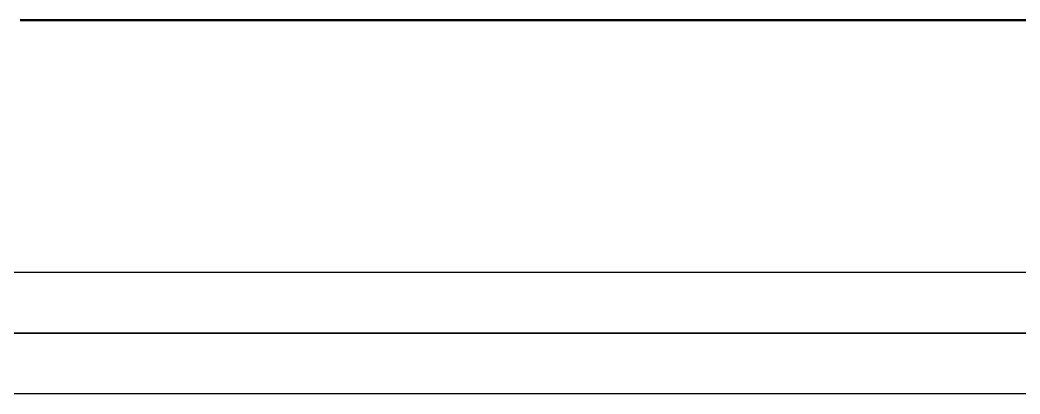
# Model space of a CAD drawing. Header units: millimetres. Extents: x 0 to 594, y 0 to 420.
# Drawn here: x 224.05 to 228.27, y 344.044 to 345.62 of the extents above; entities that cross this region are included whole.
import ezdxf

# ---------------------------------------------------------------- set-up
doc = ezdxf.new("R2010")
doc.units = ezdxf.units.MM
doc.linetypes.add('ISO02-TRAZOS', pattern=[3.75, 3, -0.75])
doc.layers.add('01-VISIBLE', color=7, linetype='CONTINUOUS', lineweight=50)
doc.layers.add('02-OCULTA', color=4, linetype='ISO02-TRAZOS', lineweight=25)

msp = doc.modelspace()

# ---------------------------------------------------------------- linework, layer by layer
at = {"layer": '01-VISIBLE'}
msp.add_lwpolyline([(224.05, 345.62), (224.1, 345.62), (224.15, 345.62), (224.2, 345.62), (224.25, 345.62), (224.3, 345.62), (224.35, 345.62), (224.4, 345.62), (224.45, 345.62), (224.5, 345.62), (224.55, 345.62), (224.6, 345.62), (224.65, 345.62), (224.7, 345.62), (224.75, 345.62), (224.8, 345.62), (224.85, 345.62), (224.9, 345.62), (224.95, 345.62), (225, 345.62), (225.05, 345.62), (225.1, 345.62), (225.15, 345.62), (225.2, 345.62), (225.25, 345.62), (225.3, 345.62), (225.35, 345.62), (225.4, 345.62), (225.45, 345.62), (225.5, 345.62), (225.55, 345.62), (225.6, 345.62), (225.65, 345.62), (225.7, 345.62), (225.75, 345.62), (225.8, 345.62), (225.85, 345.62), (225.9, 345.62), (225.95, 345.62), (226, 345.62), (226.05, 345.62), (226.1, 345.62), (226.15, 345.62), (226.2, 345.62), (226.25, 345.62), (226.3, 345.62), (226.35, 345.62), (226.4, 345.62), (226.45, 345.62), (226.5, 345.62), (226.55, 345.62), (226.6, 345.62), (226.65, 345.62), (226.7, 345.62), (226.75, 345.62), (226.8, 345.62), (226.85, 345.62), (226.9, 345.62), (226.95, 345.62), (227, 345.62), (227.05, 345.62), (227.1, 345.62), (227.15, 345.62), (227.2, 345.62), (227.25, 345.62), (227.3, 345.62), (227.35, 345.62), (227.4, 345.62), (227.45, 345.62), (227.5, 345.62), (227.55, 345.62), (227.6, 345.62), (227.65, 345.62), (227.7, 345.62), (227.75, 345.62), (227.8, 345.62), (227.85, 345.62), (227.9, 345.62), (227.95, 345.62), (228, 345.62), (228.05, 345.62), (228.1, 345.62), (228.15, 345.62), (228.2, 345.62), (228.25, 345.62), (228.3, 345.62)], dxfattribs=at)
at = {"layer": '02-OCULTA'}
for points in [[(224.05, 345.62), (224.1, 345.62), (224.1501, 345.62), (224.2001, 345.62), (224.2501, 345.62), (224.3001, 345.62), (224.3502, 345.62), (224.4002, 345.62), (224.4502, 345.62), (224.5002, 345.62), (224.5503, 345.62), (224.6003, 345.62), (224.6503, 345.62), (224.7004, 345.62), (224.7504, 345.62), (224.8004, 345.62), (224.8504, 345.62), (224.9005, 345.62), (224.9505, 345.62), (225.0005, 345.62), (225.0505, 345.62), (225.1006, 345.62), (225.1506, 345.62), (225.2006, 345.62), (225.2507, 345.62), (225.3007, 345.62), (225.3507, 345.62), (225.4007, 345.62), (225.4508, 345.62), (225.5008, 345.62), (225.5508, 345.62), (225.6008, 345.62), (225.6509, 345.62), (225.7009, 345.62), (225.7509, 345.62), (225.801, 345.62), (225.851, 345.62), (225.901, 345.62), (225.951, 345.62), (226.0011, 345.62), (226.0511, 345.62), (226.1011, 345.62), (226.1512, 345.62), (226.2012, 345.62), (226.2512, 345.62), (226.3012, 345.62), (226.3513, 345.62), (226.4013, 345.62), (226.4513, 345.62), (226.5013, 345.62), (226.5514, 345.62), (226.6014, 345.62), (226.6514, 345.62), (226.7015, 345.62), (226.7515, 345.62), (226.8015, 345.62), (226.8515, 345.62), (226.9016, 345.62), (226.9516, 345.62), (227.0016, 345.62), (227.0516, 345.62), (227.1017, 345.62), (227.1517, 345.62), (227.2017, 345.62), (227.2518, 345.62), (227.3018, 345.62), (227.3518, 345.62), (227.4018, 345.62), (227.4519, 345.62), (227.5019, 345.62), (227.5519, 345.62), (227.6019, 345.62), (227.652, 345.62), (227.702, 345.62), (227.752, 345.62), (227.8021, 345.62), (227.8521, 345.62), (227.9021, 345.62), (227.9521, 345.62), (228.0022, 345.62), (228.0522, 345.62), (228.1022, 345.62), (228.1522, 345.62), (228.2023, 345.62), (228.2523, 345.62), (228.3023, 345.62)], [(228.3023, 345.62), (228.2523, 345.62), (228.2023, 345.62), (228.1522, 345.62), (228.1022, 345.62), (228.0522, 345.62), (228.0022, 345.62), (227.9521, 345.62), (227.9021, 345.62), (227.8521, 345.62), (227.8021, 345.62), (227.752, 345.62), (227.702, 345.62), (227.652, 345.62), (227.6019, 345.62), (227.5519, 345.62), (227.5019, 345.62), (227.4519, 345.62), (227.4018, 345.62), (227.3518, 345.62), (227.3018, 345.62), (227.2518, 345.62), (227.2017, 345.62), (227.1517, 345.62), (227.1017, 345.62), (227.0516, 345.62), (227.0016, 345.62), (226.9516, 345.62), (226.9016, 345.62), (226.8515, 345.62), (226.8015, 345.62), (226.7515, 345.62), (226.7015, 345.62), (226.6514, 345.62), (226.6014, 345.62), (226.5514, 345.62), (226.5013, 345.62), (226.4513, 345.62), (226.4013, 345.62), (226.3513, 345.62), (226.3012, 345.62), (226.2512, 345.62), (226.2012, 345.62), (226.1512, 345.62), (226.1011, 345.62), (226.0511, 345.62), (226.0011, 345.62), (225.951, 345.62), (225.901, 345.62), (225.851, 345.62), (225.801, 345.62), (225.7509, 345.62), (225.7009, 345.62), (225.6509, 345.62), (225.6008, 345.62), (225.5508, 345.62), (225.5008, 345.62), (225.4508, 345.62), (225.4007, 345.62), (225.3507, 345.62), (225.3007, 345.62), (225.2507, 345.62), (225.2006, 345.62), (225.1506, 345.62), (225.1006, 345.62), (225.0505, 345.62), (225.0005, 345.62), (224.9505, 345.62), (224.9005, 345.62), (224.8504, 345.62), (224.8004, 345.62), (224.7504, 345.62), (224.7004, 345.62), (224.6503, 345.62), (224.6003, 345.62), (224.5503, 345.62), (224.5002, 345.62), (224.4502, 345.62), (224.4002, 345.62), (224.3502, 345.62), (224.3001, 345.62), (224.2501, 345.62), (224.2001, 345.62), (224.1501, 345.62), (224.1, 345.62), (224.05, 345.62)], [(228.3114, 345.62), (228.2613, 345.62), (228.2112, 345.62), (228.161, 345.62), (228.1109, 345.62), (228.0608, 345.62), (228.0106, 345.62), (227.9605, 345.62), (227.9103, 345.62), (227.8602, 345.62), (227.8101, 345.62), (227.7599, 345.62), (227.7098, 345.62), (227.6597, 345.62), (227.6095, 345.62), (227.5594, 345.62), (227.5093, 345.62), (227.4591, 345.62), (227.409, 345.62), (227.3589, 345.62), (227.3087, 345.62), (227.2586, 345.62), (227.2085, 345.62), (227.1583, 345.62), (227.1082, 345.62), (227.0581, 345.62), (227.0079, 345.62), (226.9578, 345.62), (226.9077, 345.62), (226.8575, 345.62), (226.8074, 345.62), (226.7573, 345.62), (226.7071, 345.62), (226.657, 345.62), (226.6069, 345.62), (226.5567, 345.62), (226.5066, 345.62), (226.4565, 345.62), (226.4063, 345.62), (226.3562, 345.62), (226.306, 345.62), (226.2559, 345.62), (226.2058, 345.62), (226.1556, 345.62), (226.1055, 345.62), (226.0554, 345.62), (226.0052, 345.62), (225.9551, 345.62), (225.905, 345.62), (225.8548, 345.62), (225.8047, 345.62), (225.7546, 345.62), (225.7044, 345.62), (225.6543, 345.62), (225.6042, 345.62), (225.554, 345.62), (225.5039, 345.62), (225.4538, 345.62), (225.4036, 345.62), (225.3535, 345.62), (225.3034, 345.62), (225.2532, 345.62), (225.2031, 345.62), (225.153, 345.62), (225.1028, 345.62), (225.0527, 345.62), (225.0026, 345.62), (224.9524, 345.62), (224.9023, 345.62), (224.8522, 345.62), (224.802, 345.62), (224.7519, 345.62), (224.7017, 345.62), (224.6516, 345.62), (224.6015, 345.62), (224.5513, 345.62), (224.5012, 345.62), (224.4511, 345.62), (224.4009, 345.62), (224.3508, 345.62), (224.3007, 345.62), (224.2505, 345.62), (224.2004, 345.62), (224.1503, 345.62), (224.1001, 345.62), (224.05, 345.62)], [(228.3119, 344.556), (228.2152, 344.556), (228.1185, 344.556), (228.0218, 344.556), (227.9251, 344.556), (227.8284, 344.556), (227.7317, 344.556), (227.635, 344.556), (227.5383, 344.556), (227.4416, 344.556), (227.3449, 344.556), (227.2482, 344.556), (227.1515, 344.556), (227.0548, 344.556), (226.9581, 344.556), (226.8614, 344.556), (226.7647, 344.556), (226.668, 344.556), (226.5713, 344.556), (226.4746, 344.556), (226.3779, 344.556), (226.2812, 344.556), (226.1845, 344.556), (226.0878, 344.556), (225.9911, 344.556), (225.8944, 344.556), (225.7977, 344.556), (225.701, 344.556), (225.6043, 344.556), (225.5076, 344.556), (225.4109, 344.556), (225.3142, 344.556), (225.2175, 344.556), (225.1208, 344.556), (225.0241, 344.556), (224.9274, 344.556), (224.8307, 344.556), (224.734, 344.556), (224.6373, 344.556), (224.5406, 344.556), (224.4439, 344.556), (224.3472, 344.556), (224.2505, 344.556), (224.1538, 344.556), (224.0571, 344.556), (223.9604, 344.556)], [(228.3114, 344.556), (228.2613, 344.556), (228.2112, 344.556), (228.1611, 344.556), (228.111, 344.556), (228.0609, 344.556), (228.0108, 344.556), (227.9607, 344.556), (227.9106, 344.556), (227.8605, 344.556), (227.8104, 344.556), (227.7603, 344.556), (227.7102, 344.556), (227.6601, 344.556), (227.6099, 344.556), (227.5598, 344.556), (227.5097, 344.556), (227.4596, 344.556), (227.4095, 344.556), (227.3594, 344.556), (227.3093, 344.556), (227.2592, 344.556), (227.2091, 344.556), (227.159, 344.556), (227.1089, 344.556), (227.0588, 344.556), (227.0087, 344.556), (226.9586, 344.556), (226.9085, 344.556), (226.8584, 344.556), (226.8083, 344.556), (226.7582, 344.556), (226.7081, 344.556), (226.658, 344.556), (226.6079, 344.556), (226.5578, 344.556), (226.5077, 344.556), (226.4576, 344.556), (226.4075, 344.556), (226.3574, 344.556), (226.3073, 344.556), (226.2572, 344.556), (226.207, 344.556), (226.1569, 344.556), (226.1068, 344.556), (226.0567, 344.556), (226.0066, 344.556), (225.9565, 344.556), (225.9064, 344.556), (225.8563, 344.556), (225.8062, 344.556), (225.7561, 344.556), (225.706, 344.556), (225.6559, 344.556), (225.6058, 344.556), (225.5557, 344.556), (225.5056, 344.556), (225.4555, 344.556), (225.4054, 344.556), (225.3553, 344.556), (225.3052, 344.556), (225.2551, 344.556), (225.205, 344.556), (225.1549, 344.556), (225.1048, 344.556), (225.0547, 344.556), (225.0046, 344.556), (224.9545, 344.556), (224.9044, 344.556), (224.8542, 344.556), (224.8041, 344.556), (224.754, 344.556), (224.7039, 344.556), (224.6538, 344.556), (224.6037, 344.556), (224.5536, 344.556), (224.5035, 344.556), (224.4534, 344.556), (224.4033, 344.556), (224.3532, 344.556), (224.3031, 344.556), (224.253, 344.556), (224.2029, 344.556), (224.1528, 344.556), (224.1027, 344.556), (224.0526, 344.556), (224.0025, 344.556)], [(223.97, 344.3), (224.0675, 344.3), (224.165, 344.3), (224.2625, 344.3), (224.36, 344.3), (224.4575, 344.3), (224.555, 344.3), (224.6525, 344.3), (224.75, 344.3), (224.8475, 344.3), (224.945, 344.3), (225.0425, 344.3), (225.14, 344.3), (225.2375, 344.3), (225.335, 344.3), (225.4325, 344.3), (225.53, 344.3), (225.6275, 344.3), (225.725, 344.3), (225.8225, 344.3), (225.92, 344.3), (226.0175, 344.3), (226.115, 344.3), (226.2125, 344.3), (226.31, 344.3), (226.4075, 344.3), (226.505, 344.3), (226.6025, 344.3), (226.7, 344.3), (226.7975, 344.3), (226.895, 344.3), (226.9925, 344.3), (227.09, 344.3), (227.1875, 344.3), (227.285, 344.3), (227.3825, 344.3), (227.48, 344.3), (227.5775, 344.3), (227.675, 344.3), (227.7725, 344.3), (227.87, 344.3), (227.9675, 344.3), (228.065, 344.3), (228.1625, 344.3), (228.26, 344.3), (228.3575, 344.3)], [(223.97, 344.3), (224.0675, 344.3), (224.165, 344.3), (224.2625, 344.3), (224.36, 344.3), (224.4575, 344.3), (224.555, 344.3), (224.6525, 344.3), (224.75, 344.3), (224.8475, 344.3), (224.945, 344.3), (225.0425, 344.3), (225.14, 344.3), (225.2375, 344.3), (225.335, 344.3), (225.4325, 344.3), (225.53, 344.3), (225.6275, 344.3), (225.725, 344.3), (225.8225, 344.3), (225.92, 344.3), (226.0175, 344.3), (226.115, 344.3), (226.2125, 344.3), (226.31, 344.3), (226.4075, 344.3), (226.505, 344.3), (226.6025, 344.3), (226.7, 344.3), (226.7975, 344.3), (226.895, 344.3), (226.9925, 344.3), (227.09, 344.3), (227.1875, 344.3), (227.285, 344.3), (227.3825, 344.3), (227.48, 344.3), (227.5775, 344.3), (227.675, 344.3), (227.7725, 344.3), (227.87, 344.3), (227.9675, 344.3), (228.065, 344.3), (228.1625, 344.3), (228.26, 344.3), (228.3575, 344.3)], [(228.3086, 344.3), (228.2585, 344.3), (228.2085, 344.3), (228.1584, 344.3), (228.1083, 344.3), (228.0582, 344.3), (228.0081, 344.3), (227.9581, 344.3), (227.908, 344.3), (227.8579, 344.3), (227.8078, 344.3), (227.7578, 344.3), (227.7077, 344.3), (227.6576, 344.3), (227.6075, 344.3), (227.5574, 344.3), (227.5074, 344.3), (227.4573, 344.3), (227.4072, 344.3), (227.3571, 344.3), (227.307, 344.3), (227.257, 344.3), (227.2069, 344.3), (227.1568, 344.3), (227.1067, 344.3), (227.0567, 344.3), (227.0066, 344.3), (226.9565, 344.3), (226.9064, 344.3), (226.8563, 344.3), (226.8063, 344.3), (226.7562, 344.3), (226.7061, 344.3), (226.656, 344.3), (226.606, 344.3), (226.5559, 344.3), (226.5058, 344.3), (226.4557, 344.3), (226.4056, 344.3), (226.3556, 344.3), (226.3055, 344.3), (226.2554, 344.3), (226.2053, 344.3), (226.1552, 344.3), (226.1052, 344.3), (226.0551, 344.3), (226.005, 344.3), (225.9549, 344.3), (225.9049, 344.3), (225.8548, 344.3), (225.8047, 344.3), (225.7546, 344.3), (225.7045, 344.3), (225.6545, 344.3), (225.6044, 344.3), (225.5543, 344.3), (225.5042, 344.3), (225.4542, 344.3), (225.4041, 344.3), (225.354, 344.3), (225.3039, 344.3), (225.2538, 344.3), (225.2038, 344.3), (225.1537, 344.3), (225.1036, 344.3), (225.0535, 344.3), (225.0034, 344.3), (224.9534, 344.3), (224.9033, 344.3), (224.8532, 344.3), (224.8031, 344.3), (224.7531, 344.3), (224.703, 344.3), (224.6529, 344.3), (224.6028, 344.3), (224.5527, 344.3), (224.5027, 344.3), (224.4526, 344.3), (224.4025, 344.3), (224.3524, 344.3), (224.3023, 344.3), (224.2523, 344.3), (224.2022, 344.3), (224.1521, 344.3), (224.102, 344.3), (224.052, 344.3), (224.0019, 344.3)], [(228.3086, 344.3), (228.2585, 344.3), (228.2085, 344.3), (228.1584, 344.3), (228.1083, 344.3), (228.0582, 344.3), (228.0081, 344.3), (227.9581, 344.3), (227.908, 344.3), (227.8579, 344.3), (227.8078, 344.3), (227.7578, 344.3), (227.7077, 344.3), (227.6576, 344.3), (227.6075, 344.3), (227.5574, 344.3), (227.5074, 344.3), (227.4573, 344.3), (227.4072, 344.3), (227.3571, 344.3), (227.307, 344.3), (227.257, 344.3), (227.2069, 344.3), (227.1568, 344.3), (227.1067, 344.3), (227.0567, 344.3), (227.0066, 344.3), (226.9565, 344.3), (226.9064, 344.3), (226.8563, 344.3), (226.8063, 344.3), (226.7562, 344.3), (226.7061, 344.3), (226.656, 344.3), (226.606, 344.3), (226.5559, 344.3), (226.5058, 344.3), (226.4557, 344.3), (226.4056, 344.3), (226.3556, 344.3), (226.3055, 344.3), (226.2554, 344.3), (226.2053, 344.3), (226.1552, 344.3), (226.1052, 344.3), (226.0551, 344.3), (226.005, 344.3), (225.9549, 344.3), (225.9049, 344.3), (225.8548, 344.3), (225.8047, 344.3), (225.7546, 344.3), (225.7045, 344.3), (225.6545, 344.3), (225.6044, 344.3), (225.5543, 344.3), (225.5042, 344.3), (225.4542, 344.3), (225.4041, 344.3), (225.354, 344.3), (225.3039, 344.3), (225.2538, 344.3), (225.2038, 344.3), (225.1537, 344.3), (225.1036, 344.3), (225.0535, 344.3), (225.0034, 344.3), (224.9534, 344.3), (224.9033, 344.3), (224.8532, 344.3), (224.8031, 344.3), (224.7531, 344.3), (224.703, 344.3), (224.6529, 344.3), (224.6028, 344.3), (224.5527, 344.3), (224.5027, 344.3), (224.4526, 344.3), (224.4025, 344.3), (224.3524, 344.3), (224.3023, 344.3), (224.2523, 344.3), (224.2022, 344.3), (224.1521, 344.3), (224.102, 344.3), (224.052, 344.3), (224.0019, 344.3)], [(224.0467, 344.3), (224.1426, 344.3), (224.2385, 344.3), (224.3344, 344.3), (224.4303, 344.3), (224.5262, 344.3), (224.6221, 344.3), (224.718, 344.3), (224.8139, 344.3), (224.9098, 344.3), (225.0057, 344.3), (225.1016, 344.3), (225.1975, 344.3), (225.2934, 344.3), (225.3893, 344.3), (225.4852, 344.3), (225.5811, 344.3), (225.677, 344.3), (225.7729, 344.3), (225.8688, 344.3), (225.9647, 344.3), (226.0606, 344.3), (226.1565, 344.3), (226.2524, 344.3), (226.3483, 344.3), (226.4442, 344.3), (226.5401, 344.3), (226.636, 344.3), (226.7319, 344.3), (226.8278, 344.3), (226.9237, 344.3), (227.0196, 344.3), (227.1155, 344.3), (227.2114, 344.3), (227.3073, 344.3), (227.4032, 344.3), (227.4991, 344.3), (227.595, 344.3), (227.6909, 344.3), (227.7868, 344.3), (227.8827, 344.3), (227.9786, 344.3), (228.0745, 344.3), (228.1704, 344.3), (228.2663, 344.3), (228.3622, 344.3)], [(224.0467, 344.3), (224.1426, 344.3), (224.2385, 344.3), (224.3344, 344.3), (224.4303, 344.3), (224.5262, 344.3), (224.6221, 344.3), (224.718, 344.3), (224.8139, 344.3), (224.9098, 344.3), (225.0057, 344.3), (225.1016, 344.3), (225.1975, 344.3), (225.2934, 344.3), (225.3893, 344.3), (225.4852, 344.3), (225.5811, 344.3), (225.677, 344.3), (225.7729, 344.3), (225.8688, 344.3), (225.9647, 344.3), (226.0606, 344.3), (226.1565, 344.3), (226.2524, 344.3), (226.3483, 344.3), (226.4442, 344.3), (226.5401, 344.3), (226.636, 344.3), (226.7319, 344.3), (226.8278, 344.3), (226.9237, 344.3), (227.0196, 344.3), (227.1155, 344.3), (227.2114, 344.3), (227.3073, 344.3), (227.4032, 344.3), (227.4991, 344.3), (227.595, 344.3), (227.6909, 344.3), (227.7868, 344.3), (227.8827, 344.3), (227.9786, 344.3), (228.0745, 344.3), (228.1704, 344.3), (228.2663, 344.3), (228.3622, 344.3)], [(228.3, 344.3), (228.25, 344.3), (228.2, 344.3), (228.15, 344.3), (228.1, 344.3), (228.05, 344.3), (228, 344.3), (227.95, 344.3), (227.9, 344.3), (227.85, 344.3), (227.8, 344.3), (227.75, 344.3), (227.7, 344.3), (227.65, 344.3), (227.6, 344.3), (227.55, 344.3), (227.5, 344.3), (227.45, 344.3), (227.4, 344.3), (227.35, 344.3), (227.3, 344.3), (227.25, 344.3), (227.2, 344.3), (227.15, 344.3), (227.1, 344.3), (227.05, 344.3), (227, 344.3), (226.95, 344.3), (226.9, 344.3), (226.85, 344.3), (226.8, 344.3), (226.75, 344.3), (226.7, 344.3), (226.65, 344.3), (226.6, 344.3), (226.55, 344.3), (226.5, 344.3), (226.45, 344.3), (226.4, 344.3), (226.35, 344.3), (226.3, 344.3), (226.25, 344.3), (226.2, 344.3), (226.15, 344.3), (226.1, 344.3), (226.05, 344.3), (226, 344.3), (225.95, 344.3), (225.9, 344.3), (225.85, 344.3), (225.8, 344.3), (225.75, 344.3), (225.7, 344.3), (225.65, 344.3), (225.6, 344.3), (225.55, 344.3), (225.5, 344.3), (225.45, 344.3), (225.4, 344.3), (225.35, 344.3), (225.3, 344.3), (225.25, 344.3), (225.2, 344.3), (225.15, 344.3), (225.1, 344.3), (225.05, 344.3), (225, 344.3), (224.95, 344.3), (224.9, 344.3), (224.85, 344.3), (224.8, 344.3), (224.75, 344.3), (224.7, 344.3), (224.65, 344.3), (224.6, 344.3), (224.55, 344.3), (224.5, 344.3), (224.45, 344.3), (224.4, 344.3), (224.35, 344.3), (224.3, 344.3), (224.25, 344.3), (224.2, 344.3), (224.15, 344.3), (224.1, 344.3), (224.05, 344.3)], [(228.3, 344.3), (228.25, 344.3), (228.2, 344.3), (228.15, 344.3), (228.1, 344.3), (228.05, 344.3), (228, 344.3), (227.95, 344.3), (227.9, 344.3), (227.85, 344.3), (227.8, 344.3), (227.75, 344.3), (227.7, 344.3), (227.65, 344.3), (227.6, 344.3), (227.55, 344.3), (227.5, 344.3), (227.45, 344.3), (227.4, 344.3), (227.35, 344.3), (227.3, 344.3), (227.25, 344.3), (227.2, 344.3), (227.15, 344.3), (227.1, 344.3), (227.05, 344.3), (227, 344.3), (226.95, 344.3), (226.9, 344.3), (226.85, 344.3), (226.8, 344.3), (226.75, 344.3), (226.7, 344.3), (226.65, 344.3), (226.6, 344.3), (226.55, 344.3), (226.5, 344.3), (226.45, 344.3), (226.4, 344.3), (226.35, 344.3), (226.3, 344.3), (226.25, 344.3), (226.2, 344.3), (226.15, 344.3), (226.1, 344.3), (226.05, 344.3), (226, 344.3), (225.95, 344.3), (225.9, 344.3), (225.85, 344.3), (225.8, 344.3), (225.75, 344.3), (225.7, 344.3), (225.65, 344.3), (225.6, 344.3), (225.55, 344.3), (225.5, 344.3), (225.45, 344.3), (225.4, 344.3), (225.35, 344.3), (225.3, 344.3), (225.25, 344.3), (225.2, 344.3), (225.15, 344.3), (225.1, 344.3), (225.05, 344.3), (225, 344.3), (224.95, 344.3), (224.9, 344.3), (224.85, 344.3), (224.8, 344.3), (224.75, 344.3), (224.7, 344.3), (224.65, 344.3), (224.6, 344.3), (224.55, 344.3), (224.5, 344.3), (224.45, 344.3), (224.4, 344.3), (224.35, 344.3), (224.3, 344.3), (224.25, 344.3), (224.2, 344.3), (224.15, 344.3), (224.1, 344.3), (224.05, 344.3)], [(228.3119, 344.044), (228.2152, 344.044), (228.1185, 344.044), (228.0218, 344.044), (227.9251, 344.044), (227.8284, 344.044), (227.7317, 344.044), (227.635, 344.044), (227.5383, 344.044), (227.4416, 344.044), (227.3449, 344.044), (227.2482, 344.044), (227.1515, 344.044), (227.0548, 344.044), (226.9581, 344.044), (226.8614, 344.044), (226.7647, 344.044), (226.668, 344.044), (226.5713, 344.044), (226.4746, 344.044), (226.3779, 344.044), (226.2812, 344.044), (226.1845, 344.044), (226.0878, 344.044), (225.9911, 344.044), (225.8944, 344.044), (225.7977, 344.044), (225.701, 344.044), (225.6043, 344.044), (225.5076, 344.044), (225.4109, 344.044), (225.3142, 344.044), (225.2175, 344.044), (225.1208, 344.044), (225.0241, 344.044), (224.9274, 344.044), (224.8307, 344.044), (224.734, 344.044), (224.6373, 344.044), (224.5406, 344.044), (224.4439, 344.044), (224.3472, 344.044), (224.2505, 344.044), (224.1538, 344.044), (224.0571, 344.044), (223.9604, 344.044)], [(228.3114, 344.044), (228.2613, 344.044), (228.2112, 344.044), (228.1611, 344.044), (228.111, 344.044), (228.0609, 344.044), (228.0108, 344.044), (227.9607, 344.044), (227.9106, 344.044), (227.8605, 344.044), (227.8104, 344.044), (227.7603, 344.044), (227.7102, 344.044), (227.6601, 344.044), (227.6099, 344.044), (227.5598, 344.044), (227.5097, 344.044), (227.4596, 344.044), (227.4095, 344.044), (227.3594, 344.044), (227.3093, 344.044), (227.2592, 344.044), (227.2091, 344.044), (227.159, 344.044), (227.1089, 344.044), (227.0588, 344.044), (227.0087, 344.044), (226.9586, 344.044), (226.9085, 344.044), (226.8584, 344.044), (226.8083, 344.044), (226.7582, 344.044), (226.7081, 344.044), (226.658, 344.044), (226.6079, 344.044), (226.5578, 344.044), (226.5077, 344.044), (226.4576, 344.044), (226.4075, 344.044), (226.3574, 344.044), (226.3073, 344.044), (226.2572, 344.044), (226.207, 344.044), (226.1569, 344.044), (226.1068, 344.044), (226.0567, 344.044), (226.0066, 344.044), (225.9565, 344.044), (225.9064, 344.044), (225.8563, 344.044), (225.8062, 344.044), (225.7561, 344.044), (225.706, 344.044), (225.6559, 344.044), (225.6058, 344.044), (225.5557, 344.044), (225.5056, 344.044), (225.4555, 344.044), (225.4054, 344.044), (225.3553, 344.044), (225.3052, 344.044), (225.2551, 344.044), (225.205, 344.044), (225.1549, 344.044), (225.1048, 344.044), (225.0547, 344.044), (225.0046, 344.044), (224.9545, 344.044), (224.9044, 344.044), (224.8542, 344.044), (224.8041, 344.044), (224.754, 344.044), (224.7039, 344.044), (224.6538, 344.044), (224.6037, 344.044), (224.5536, 344.044), (224.5035, 344.044), (224.4534, 344.044), (224.4033, 344.044), (224.3532, 344.044), (224.3031, 344.044), (224.253, 344.044), (224.2029, 344.044), (224.1528, 344.044), (224.1027, 344.044), (224.0526, 344.044), (224.0025, 344.044)]]:
    msp.add_lwpolyline(points, dxfattribs=at)

doc.saveas('drawing.dxf')
